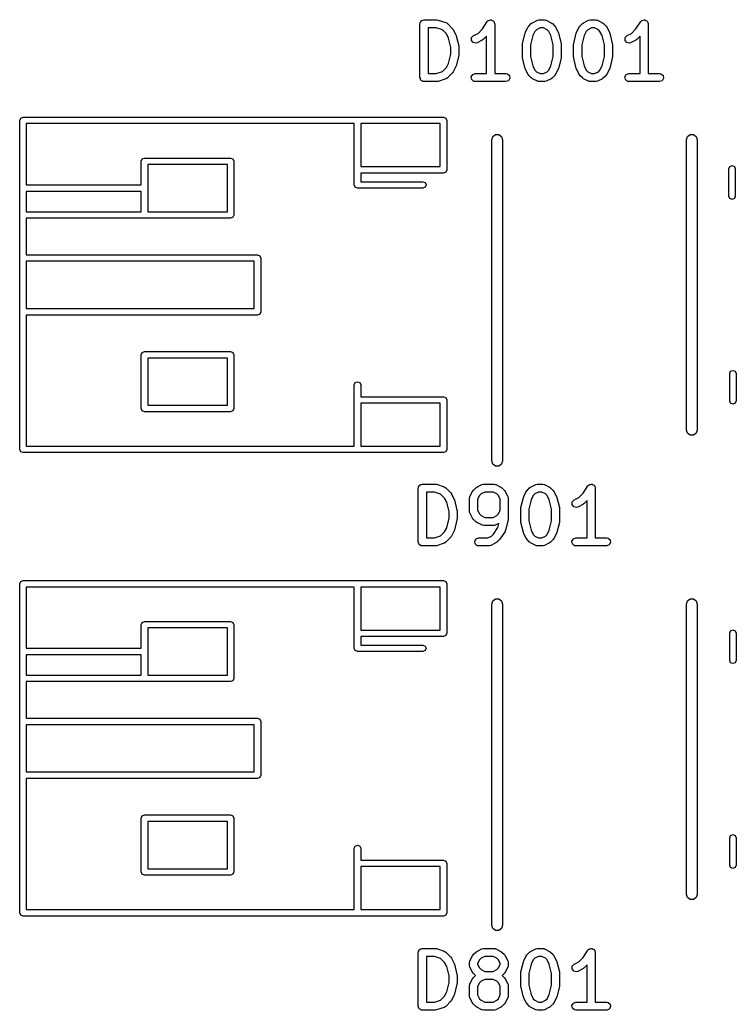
# Model space of a CAD drawing. Extents: x 106.7 to 191.3, y -141.1 to -57.8.
# Drawn here: x 107.06 to 120.39, y -122 to -103.58 of the extents above; entities that cross this region are included whole.
import ezdxf

# ---------------------------------------------------------------- set-up
doc = ezdxf.new("R2010")
doc.units = 0
doc.layers.add('BLACK', color=7, linetype='CONTINUOUS')

msp = doc.modelspace()

# ---------------------------------------------------------------- linework, layer by layer
at = {"layer": 'BLACK', "linetype": 'CONTINUOUS'}
for p, q in [((114.506, -103.653), (114.508, -103.643)), ((114.506, -104.653), (114.506, -103.653)), ((114.508, -103.64), (114.509, -103.637)), ((114.508, -103.643), (114.508, -103.64)), ((114.509, -103.637), (114.511, -103.628)), ((114.511, -103.628), (114.523, -103.613)), ((114.523, -103.613), (114.533, -103.596)), ((114.533, -103.596), (114.54, -103.593)), ((114.54, -103.593), (114.544, -103.588)), ((114.544, -103.588), (114.563, -103.585)), ((114.563, -103.585), (114.581, -103.578)), ((114.581, -103.578), (114.82, -103.578)), ((114.82, -103.578), (114.842, -103.582)), ((114.842, -103.582), (114.843, -103.582)), ((114.843, -103.582), (114.986, -103.63)), ((114.986, -103.63), (115.009, -103.642)), ((115.009, -103.642), (115.011, -103.646)), ((115.011, -103.646), (115.015, -103.648)), ((115.015, -103.648), (115.111, -103.743)), ((115.666, -103.748), (115.757, -103.612)), ((115.757, -103.612), (115.775, -103.593)), ((115.775, -103.593), (115.779, -103.592)), ((115.779, -103.592), (115.782, -103.588)), ((115.782, -103.588), (115.803, -103.584)), ((115.803, -103.584), (115.824, -103.578)), ((115.824, -103.578), (115.828, -103.58)), ((115.828, -103.58), (115.833, -103.579)), ((115.833, -103.579), (115.851, -103.59)), ((115.851, -103.59), (115.871, -103.599)), ((115.871, -103.599), (115.873, -103.603)), ((115.873, -103.603), (115.877, -103.605)), ((115.877, -103.605), (115.884, -103.625)), ((115.884, -103.625), (115.894, -103.645)), ((115.894, -103.645), (115.893, -103.649)), ((115.893, -103.649), (115.895, -103.653)), ((115.895, -103.653), (115.895, -104.578)), ((116.467, -103.81), (116.514, -103.715)), ((116.514, -103.715), (116.528, -103.697)), ((116.528, -103.695), (116.576, -103.648)), ((116.528, -103.697), (116.528, -103.695)), ((116.576, -103.648), (116.594, -103.635)), ((116.594, -103.635), (116.596, -103.634)), ((116.596, -103.634), (116.691, -103.586)), ((116.691, -103.586), (116.716, -103.579)), ((116.716, -103.579), (116.72, -103.58)), ((116.72, -103.58), (116.724, -103.578)), ((116.724, -103.578), (116.82, -103.578)), ((116.82, -103.578), (116.845, -103.583)), ((116.845, -103.583), (116.849, -103.586)), ((116.849, -103.586), (116.853, -103.586)), ((116.853, -103.586), (116.948, -103.634)), ((116.948, -103.634), (116.966, -103.647)), ((116.966, -103.647), (116.968, -103.648)), ((116.968, -103.648), (117.015, -103.695)), ((117.015, -103.695), (117.028, -103.714)), ((117.028, -103.714), (117.029, -103.715)), ((117.029, -103.715), (117.077, -103.81)), ((117.419, -103.81), (117.467, -103.715)), ((117.467, -103.715), (117.48, -103.697)), ((117.48, -103.697), (117.481, -103.695)), ((117.481, -103.695), (117.528, -103.648)), ((117.528, -103.648), (117.547, -103.635)), ((117.547, -103.635), (117.548, -103.634)), ((117.548, -103.634), (117.643, -103.586)), ((117.643, -103.586), (117.668, -103.579)), ((117.668, -103.579), (117.672, -103.58)), ((117.672, -103.58), (117.677, -103.578)), ((117.677, -103.578), (117.772, -103.578)), ((117.772, -103.578), (117.798, -103.583)), ((117.798, -103.583), (117.801, -103.586)), ((117.801, -103.586), (117.805, -103.586)), ((117.805, -103.586), (117.901, -103.634)), ((117.901, -103.634), (117.919, -103.647)), ((117.919, -103.647), (117.92, -103.648)), ((117.92, -103.648), (117.968, -103.695)), ((117.968, -103.695), (117.981, -103.714)), ((117.981, -103.714), (117.982, -103.715)), ((117.982, -103.715), (118.029, -103.81)), ((118.523, -103.748), (118.614, -103.612)), ((118.614, -103.612), (118.632, -103.593)), ((118.632, -103.593), (118.636, -103.592)), ((118.636, -103.592), (118.639, -103.588)), ((118.639, -103.588), (118.661, -103.584)), ((118.661, -103.584), (118.681, -103.578)), ((118.681, -103.578), (118.685, -103.58)), ((118.685, -103.58), (118.69, -103.579)), ((118.69, -103.579), (118.709, -103.59)), ((118.709, -103.59), (118.728, -103.599)), ((118.728, -103.599), (118.73, -103.603)), ((118.73, -103.603), (118.734, -103.605)), ((118.734, -103.605), (118.742, -103.625)), ((118.742, -103.625), (118.751, -103.645)), ((118.751, -103.645), (118.75, -103.649)), ((118.75, -103.649), (118.752, -103.653)), ((118.752, -103.653), (118.752, -104.578)), ((114.807, -103.728), (114.656, -103.728)), ((114.656, -103.728), (114.656, -104.578)), ((114.922, -103.766), (114.807, -103.728)), ((114.996, -103.841), (114.922, -103.766)), ((115.034, -103.917), (114.996, -103.841)), ((115.111, -103.743), (115.124, -103.761)), ((115.124, -103.761), (115.125, -103.763)), ((115.125, -103.763), (115.172, -103.858)), ((115.172, -103.858), (115.176, -103.87)), ((115.176, -103.87), (115.178, -103.873)), ((115.178, -103.873), (115.226, -104.064)), ((115.465, -103.909), (115.5, -103.872)), ((115.5, -103.872), (115.585, -103.83)), ((115.585, -103.83), (115.666, -103.748)), ((115.745, -103.882), (115.682, -103.944)), ((115.745, -104.578), (115.745, -103.882)), ((116.413, -104.016), (116.461, -103.826)), ((116.461, -103.826), (116.466, -103.814)), ((116.466, -103.814), (116.467, -103.81)), ((116.605, -103.87), (116.561, -104.043)), ((116.643, -103.793), (116.605, -103.87)), ((116.673, -103.762), (116.643, -103.793)), ((116.742, -103.728), (116.673, -103.762)), ((116.802, -103.728), (116.742, -103.728)), ((116.87, -103.762), (116.802, -103.728)), ((116.901, -103.793), (116.87, -103.762)), ((116.939, -103.87), (116.901, -103.793)), ((116.983, -104.043), (116.939, -103.87)), ((117.077, -103.81), (117.081, -103.823)), ((117.081, -103.823), (117.083, -103.826)), ((117.083, -103.826), (117.13, -104.016)), ((117.366, -104.016), (117.413, -103.826)), ((117.413, -103.826), (117.419, -103.814)), ((117.419, -103.814), (117.419, -103.81)), ((117.557, -103.87), (117.514, -104.043)), ((117.595, -103.793), (117.557, -103.87)), ((117.626, -103.762), (117.595, -103.793)), ((117.694, -103.728), (117.626, -103.762)), ((117.754, -103.728), (117.694, -103.728)), ((117.823, -103.762), (117.754, -103.728)), ((117.853, -103.793), (117.823, -103.762)), ((117.892, -103.87), (117.853, -103.793)), ((117.935, -104.043), (117.892, -103.87)), ((118.029, -103.81), (118.033, -103.823)), ((118.033, -103.823), (118.035, -103.826)), ((118.035, -103.826), (118.083, -104.016)), ((118.322, -103.909), (118.357, -103.872)), ((118.357, -103.872), (118.442, -103.83)), ((118.442, -103.83), (118.523, -103.748)), ((118.602, -103.882), (118.539, -103.944)), ((118.602, -104.578), (118.602, -103.882)), ((115.078, -104.091), (115.034, -103.917)), ((115.226, -104.064), (115.227, -104.079)), ((115.227, -104.079), (115.228, -104.082)), ((115.228, -104.082), (115.228, -104.225)), ((115.462, -103.96), (115.465, -103.909)), ((115.492, -104.002), (115.462, -103.96)), ((115.542, -104.013), (115.492, -104.002)), ((115.567, -104.006), (115.542, -104.013)), ((115.663, -103.958), (115.567, -104.006)), ((115.664, -103.957), (115.663, -103.958)), ((115.682, -103.944), (115.664, -103.957)), ((116.411, -104.034), (116.414, -104.019)), ((116.411, -104.272), (116.411, -104.034)), ((116.414, -104.019), (116.413, -104.016)), ((116.561, -104.043), (116.561, -104.263)), ((116.983, -104.263), (116.983, -104.043)), ((117.13, -104.016), (117.131, -104.031)), ((117.131, -104.031), (117.133, -104.034)), ((117.133, -104.034), (117.133, -104.272)), ((117.364, -104.034), (117.366, -104.019)), ((117.364, -104.272), (117.364, -104.034)), ((117.366, -104.019), (117.366, -104.016)), ((117.514, -104.043), (117.514, -104.263)), ((117.935, -104.263), (117.935, -104.043)), ((118.083, -104.016), (118.084, -104.031)), ((118.084, -104.031), (118.085, -104.034)), ((118.085, -104.034), (118.085, -104.272)), ((118.319, -103.96), (118.322, -103.909)), ((118.35, -104.002), (118.319, -103.96)), ((118.4, -104.013), (118.35, -104.002)), ((118.424, -104.006), (118.4, -104.013)), ((118.52, -103.958), (118.424, -104.006)), ((118.521, -103.957), (118.52, -103.958)), ((118.539, -103.944), (118.521, -103.957)), ((115.034, -104.389), (115.078, -104.215)), ((115.078, -104.215), (115.078, -104.091)), ((115.226, -104.243), (115.178, -104.433)), ((115.228, -104.225), (115.225, -104.239)), ((115.225, -104.239), (115.226, -104.243)), ((116.561, -104.263), (116.605, -104.437)), ((116.939, -104.437), (116.983, -104.263)), ((117.514, -104.263), (117.557, -104.437)), ((117.892, -104.437), (117.935, -104.263)), ((114.996, -104.466), (115.034, -104.389)), ((115.172, -104.449), (115.125, -104.544)), ((115.173, -104.445), (115.172, -104.449)), ((115.178, -104.433), (115.173, -104.445)), ((116.412, -104.276), (116.411, -104.272)), ((116.413, -104.29), (116.412, -104.276)), ((116.461, -104.481), (116.413, -104.29)), ((116.605, -104.437), (116.643, -104.514)), ((116.901, -104.514), (116.939, -104.437)), ((117.13, -104.29), (117.083, -104.481)), ((117.133, -104.272), (117.13, -104.287)), ((117.13, -104.287), (117.13, -104.29)), ((117.365, -104.276), (117.364, -104.272)), ((117.366, -104.29), (117.365, -104.276)), ((117.413, -104.481), (117.366, -104.29)), ((117.557, -104.437), (117.595, -104.514)), ((117.853, -104.514), (117.892, -104.437)), ((118.083, -104.29), (118.035, -104.481)), ((118.085, -104.272), (118.082, -104.287)), ((118.082, -104.287), (118.083, -104.29)), ((114.656, -104.578), (114.807, -104.578)), ((114.807, -104.578), (114.922, -104.54)), ((114.922, -104.54), (114.996, -104.466)), ((115.111, -104.563), (115.015, -104.659)), ((115.125, -104.544), (115.111, -104.562)), ((115.111, -104.562), (115.111, -104.563)), ((115.46, -104.64), (115.486, -104.596)), ((115.486, -104.596), (115.534, -104.578)), ((115.534, -104.578), (115.745, -104.578)), ((115.895, -104.578), (116.105, -104.578)), ((116.105, -104.578), (116.131, -104.583)), ((116.131, -104.583), (116.17, -104.616)), ((116.17, -104.616), (116.179, -104.666)), ((116.463, -104.484), (116.461, -104.481)), ((116.467, -104.496), (116.463, -104.484)), ((116.514, -104.592), (116.467, -104.496)), ((116.516, -104.593), (116.514, -104.592)), ((116.528, -104.611), (116.516, -104.593)), ((116.576, -104.659), (116.528, -104.611)), ((116.643, -104.514), (116.673, -104.544)), ((116.673, -104.544), (116.742, -104.578)), ((116.742, -104.578), (116.802, -104.578)), ((116.802, -104.578), (116.87, -104.544)), ((116.87, -104.544), (116.901, -104.514)), ((117.015, -104.611), (116.968, -104.659)), ((117.016, -104.61), (117.015, -104.611)), ((117.029, -104.592), (117.016, -104.61)), ((117.077, -104.496), (117.029, -104.592)), ((117.083, -104.481), (117.077, -104.493)), ((117.077, -104.493), (117.077, -104.496)), ((117.415, -104.484), (117.413, -104.481)), ((117.419, -104.496), (117.415, -104.484)), ((117.467, -104.592), (117.419, -104.496)), ((117.468, -104.593), (117.467, -104.592)), ((117.481, -104.611), (117.468, -104.593)), ((117.528, -104.659), (117.481, -104.611)), ((117.595, -104.514), (117.626, -104.544)), ((117.626, -104.544), (117.694, -104.578)), ((117.694, -104.578), (117.754, -104.578)), ((117.754, -104.578), (117.823, -104.544)), ((117.823, -104.544), (117.853, -104.514)), ((117.968, -104.611), (117.92, -104.659)), ((117.982, -104.592), (117.968, -104.61)), ((117.968, -104.61), (117.968, -104.611)), ((118.029, -104.496), (117.982, -104.592)), ((118.03, -104.493), (118.029, -104.496)), ((118.035, -104.481), (118.03, -104.493)), ((118.317, -104.64), (118.343, -104.596)), ((118.343, -104.596), (118.391, -104.578)), ((118.391, -104.578), (118.602, -104.578)), ((118.752, -104.578), (118.962, -104.578)), ((118.962, -104.578), (118.988, -104.583)), ((118.988, -104.583), (119.027, -104.616)), ((119.027, -104.616), (119.036, -104.666)), ((114.513, -104.672), (114.506, -104.653)), ((114.516, -104.691), (114.513, -104.672)), ((114.522, -104.695), (114.516, -104.691)), ((114.524, -104.701), (114.522, -104.695)), ((114.541, -104.711), (114.524, -104.701)), ((114.556, -104.724), (114.541, -104.711)), ((114.566, -104.725), (114.556, -104.724)), ((114.568, -104.727), (114.566, -104.725)), ((114.572, -104.727), (114.568, -104.727)), ((114.581, -104.728), (114.572, -104.727)), ((114.82, -104.728), (114.581, -104.728)), ((114.821, -104.728), (114.82, -104.728)), ((114.843, -104.724), (114.821, -104.728)), ((114.986, -104.677), (114.843, -104.724)), ((114.99, -104.674), (114.986, -104.677)), ((114.994, -104.674), (114.99, -104.674)), ((115.015, -104.659), (114.994, -104.674)), ((115.469, -104.691), (115.46, -104.64)), ((115.508, -104.724), (115.469, -104.691)), ((115.534, -104.728), (115.508, -104.724)), ((116.105, -104.728), (115.534, -104.728)), ((116.153, -104.711), (116.105, -104.728)), ((116.179, -104.666), (116.153, -104.711)), ((116.577, -104.659), (116.576, -104.659)), ((116.596, -104.673), (116.577, -104.659)), ((116.691, -104.72), (116.596, -104.673)), ((116.695, -104.721), (116.691, -104.72)), ((116.699, -104.724), (116.695, -104.721)), ((116.724, -104.728), (116.699, -104.724)), ((116.82, -104.728), (116.724, -104.728)), ((116.824, -104.727), (116.82, -104.728)), ((116.828, -104.728), (116.824, -104.727)), ((116.853, -104.72), (116.828, -104.728)), ((116.948, -104.673), (116.853, -104.72)), ((116.949, -104.671), (116.948, -104.673)), ((116.968, -104.659), (116.949, -104.671)), ((117.53, -104.659), (117.528, -104.659)), ((117.548, -104.673), (117.53, -104.659)), ((117.643, -104.72), (117.548, -104.673)), ((117.648, -104.721), (117.643, -104.72)), ((117.651, -104.724), (117.648, -104.721)), ((117.677, -104.728), (117.651, -104.724)), ((117.772, -104.728), (117.677, -104.728)), ((117.776, -104.727), (117.772, -104.728)), ((117.78, -104.728), (117.776, -104.727)), ((117.805, -104.72), (117.78, -104.728)), ((117.901, -104.673), (117.805, -104.72)), ((117.902, -104.671), (117.901, -104.673)), ((117.92, -104.659), (117.902, -104.671)), ((118.326, -104.691), (118.317, -104.64)), ((118.365, -104.724), (118.326, -104.691)), ((118.391, -104.728), (118.365, -104.724)), ((118.962, -104.728), (118.391, -104.728)), ((119.011, -104.711), (118.962, -104.728)), ((119.036, -104.666), (119.011, -104.711)), ((107.063, -105.449), (107.081, -105.406)), ((107.063, -111.569), (107.063, -105.449)), ((107.081, -105.406), (107.123, -105.389)), ((107.123, -105.389), (114.943, -105.389)), ((113.283, -105.509), (107.183, -105.509)), ((107.183, -105.509), (107.183, -106.649)), ((113.283, -106.369), (113.283, -105.509)), ((113.403, -105.509), (113.403, -106.309)), ((114.883, -105.509), (113.403, -105.509)), ((114.883, -106.309), (114.883, -105.509)), ((114.943, -105.389), (114.986, -105.406)), ((114.986, -105.406), (115.003, -105.449)), ((115.003, -105.449), (115.003, -106.369)), ((115.859, -105.75), (115.909, -105.713)), ((115.909, -105.713), (115.971, -105.713)), ((115.971, -105.713), (116.021, -105.75)), ((119.479, -105.75), (119.529, -105.713)), ((119.529, -105.713), (119.591, -105.713)), ((119.591, -105.713), (119.641, -105.75)), ((115.84, -105.809), (115.859, -105.75)), ((115.84, -111.784), (115.84, -105.809)), ((116.021, -105.75), (116.04, -105.809)), ((116.04, -105.809), (116.04, -111.784)), ((119.46, -105.809), (119.479, -105.75)), ((119.46, -111.209), (119.46, -105.809)), ((119.641, -105.75), (119.66, -105.809)), ((119.66, -105.809), (119.66, -111.209)), ((109.323, -106.209), (109.341, -106.166)), ((109.323, -106.649), (109.323, -106.209)), ((109.341, -106.166), (109.383, -106.149)), ((109.383, -106.149), (110.983, -106.149)), ((109.443, -106.269), (109.443, -107.149)), ((110.923, -106.269), (109.443, -106.269)), ((110.923, -107.149), (110.923, -106.269)), ((110.983, -106.149), (111.026, -106.166)), ((111.026, -106.166), (111.043, -106.209)), ((111.043, -106.209), (111.043, -107.209)), ((120.268, -106.306), (120.311, -106.289)), ((120.311, -106.289), (120.353, -106.306)), ((113.283, -106.649), (113.283, -106.369)), ((113.403, -106.309), (114.883, -106.309)), ((114.943, -106.429), (113.403, -106.429)), ((113.403, -106.429), (113.403, -106.589)), ((114.986, -106.411), (114.943, -106.429)), ((115.003, -106.369), (114.986, -106.411)), ((120.251, -106.349), (120.268, -106.306)), ((120.251, -106.858), (120.251, -106.349)), ((120.353, -106.306), (120.371, -106.349)), ((120.371, -106.349), (120.371, -106.858)), ((107.183, -106.649), (109.323, -106.649)), ((113.301, -106.691), (113.283, -106.649)), ((113.403, -106.589), (114.558, -106.589)), ((114.558, -106.589), (114.601, -106.606)), ((114.601, -106.606), (114.618, -106.649)), ((114.618, -106.649), (114.601, -106.691)), ((107.183, -106.769), (107.183, -107.149)), ((109.323, -106.769), (107.183, -106.769)), ((109.323, -107.149), (109.323, -106.769)), ((113.343, -106.709), (113.301, -106.691)), ((114.558, -106.709), (113.343, -106.709)), ((114.601, -106.691), (114.558, -106.709)), ((120.268, -106.901), (120.251, -106.858)), ((120.311, -106.918), (120.268, -106.901)), ((120.353, -106.901), (120.311, -106.918)), ((120.371, -106.858), (120.353, -106.901)), ((107.183, -107.149), (109.323, -107.149)), ((109.443, -107.149), (110.923, -107.149)), ((111.043, -107.209), (111.026, -107.251)), ((109.383, -107.269), (107.183, -107.269)), ((107.183, -107.269), (107.183, -107.949)), ((110.983, -107.269), (109.383, -107.269)), ((111.026, -107.251), (110.983, -107.269)), ((107.183, -107.949), (111.483, -107.949)), ((111.483, -107.949), (111.526, -107.966)), ((107.183, -108.069), (107.183, -108.949)), ((111.423, -108.069), (107.183, -108.069)), ((111.423, -108.949), (111.423, -108.069)), ((111.526, -107.966), (111.543, -108.009)), ((111.543, -108.009), (111.543, -109.009)), ((107.183, -108.949), (111.423, -108.949)), ((111.526, -109.051), (111.483, -109.069)), ((111.543, -109.009), (111.526, -109.051)), ((111.483, -109.069), (107.183, -109.069)), ((107.183, -109.069), (107.183, -111.509)), ((109.323, -109.809), (109.341, -109.766)), ((109.341, -109.766), (109.383, -109.749)), ((109.383, -109.749), (110.983, -109.749)), ((110.983, -109.749), (111.026, -109.766)), ((111.026, -109.766), (111.043, -109.809)), ((109.323, -110.809), (109.323, -109.809)), ((109.443, -109.869), (109.443, -110.749)), ((110.923, -109.869), (109.443, -109.869)), ((110.923, -110.749), (110.923, -109.869)), ((111.043, -109.809), (111.043, -110.809)), ((120.267, -110.159), (120.284, -110.116)), ((120.267, -110.668), (120.267, -110.159)), ((120.284, -110.116), (120.327, -110.099)), ((120.327, -110.099), (120.369, -110.116)), ((120.369, -110.116), (120.387, -110.159)), ((120.387, -110.159), (120.387, -110.668)), ((113.283, -110.369), (113.301, -110.326)), ((113.301, -110.326), (113.343, -110.309)), ((113.343, -110.309), (113.386, -110.326)), ((113.386, -110.326), (113.403, -110.369)), ((113.283, -110.649), (113.283, -110.369)), ((113.403, -110.369), (113.403, -110.589)), ((113.283, -111.509), (113.283, -110.649)), ((113.403, -110.589), (114.943, -110.589)), ((113.403, -110.709), (113.403, -111.509)), ((114.883, -110.709), (113.403, -110.709)), ((114.883, -111.509), (114.883, -110.709)), ((114.943, -110.589), (114.986, -110.606)), ((114.986, -110.606), (115.003, -110.649)), ((115.003, -110.649), (115.003, -111.569)), ((120.284, -110.711), (120.267, -110.668)), ((120.327, -110.728), (120.284, -110.711)), ((120.369, -110.711), (120.327, -110.728)), ((120.387, -110.668), (120.369, -110.711)), ((109.341, -110.851), (109.323, -110.809)), ((109.323, -110.809), (109.323, -110.809)), ((109.383, -110.869), (109.341, -110.851)), ((110.983, -110.869), (109.383, -110.869)), ((109.443, -110.749), (110.923, -110.749)), ((111.026, -110.851), (110.983, -110.869)), ((111.043, -110.809), (111.026, -110.851)), ((119.479, -111.267), (119.46, -111.209)), ((119.529, -111.304), (119.479, -111.267)), ((119.641, -111.267), (119.591, -111.304)), ((119.66, -111.209), (119.641, -111.267)), ((119.591, -111.304), (119.529, -111.304)), ((107.081, -111.611), (107.063, -111.569)), ((107.123, -111.629), (107.081, -111.611)), ((113.343, -111.629), (107.123, -111.629)), ((107.183, -111.509), (113.283, -111.509)), ((114.943, -111.629), (113.343, -111.629)), ((113.403, -111.509), (114.883, -111.509)), ((114.986, -111.611), (114.943, -111.629)), ((115.003, -111.569), (114.986, -111.611)), ((115.859, -111.842), (115.84, -111.784)), ((116.04, -111.784), (116.021, -111.842)), ((115.909, -111.879), (115.859, -111.842)), ((115.971, -111.879), (115.909, -111.879)), ((116.021, -111.842), (115.971, -111.879)), ((114.475, -112.289), (114.476, -112.279)), ((114.475, -113.289), (114.475, -112.289)), ((114.476, -112.276), (114.477, -112.273)), ((114.476, -112.279), (114.476, -112.276)), ((114.477, -112.273), (114.479, -112.264)), ((114.479, -112.264), (114.492, -112.249)), ((114.492, -112.249), (114.501, -112.232)), ((114.501, -112.232), (114.508, -112.229)), ((114.508, -112.229), (114.512, -112.224)), ((114.512, -112.224), (114.531, -112.221)), ((114.531, -112.221), (114.55, -112.214)), ((114.55, -112.214), (114.788, -112.214)), ((114.776, -112.364), (114.625, -112.364)), ((114.625, -112.364), (114.625, -113.214)), ((114.89, -112.402), (114.776, -112.364)), ((114.788, -112.214), (114.81, -112.218)), ((114.81, -112.218), (114.811, -112.218)), ((114.811, -112.218), (114.954, -112.266)), ((114.954, -112.266), (114.977, -112.278)), ((114.977, -112.278), (114.98, -112.282)), ((114.98, -112.282), (114.984, -112.284)), ((114.984, -112.284), (115.079, -112.379)), ((115.435, -112.446), (115.483, -112.351)), ((115.483, -112.351), (115.496, -112.333)), ((115.496, -112.333), (115.497, -112.331)), ((115.497, -112.331), (115.544, -112.284)), ((115.544, -112.284), (115.563, -112.271)), ((115.563, -112.271), (115.564, -112.27)), ((115.564, -112.27), (115.659, -112.222)), ((115.71, -112.364), (115.642, -112.398)), ((115.659, -112.222), (115.684, -112.215)), ((115.684, -112.215), (115.688, -112.216)), ((115.688, -112.216), (115.692, -112.214)), ((115.692, -112.214), (115.883, -112.214)), ((115.865, -112.364), (115.71, -112.364)), ((115.934, -112.398), (115.865, -112.364)), ((115.883, -112.214), (115.909, -112.219)), ((115.909, -112.219), (115.912, -112.222)), ((115.912, -112.222), (115.916, -112.222)), ((115.916, -112.222), (116.012, -112.27)), ((116.012, -112.27), (116.03, -112.283)), ((116.03, -112.283), (116.031, -112.284)), ((116.031, -112.284), (116.079, -112.331)), ((116.079, -112.331), (116.092, -112.35)), ((116.092, -112.35), (116.093, -112.351)), ((116.093, -112.351), (116.141, -112.446)), ((116.435, -112.446), (116.483, -112.351)), ((116.483, -112.351), (116.496, -112.333)), ((116.496, -112.333), (116.497, -112.331)), ((116.497, -112.331), (116.544, -112.284)), ((116.544, -112.284), (116.563, -112.271)), ((116.563, -112.271), (116.564, -112.27)), ((116.564, -112.27), (116.659, -112.222)), ((116.71, -112.364), (116.642, -112.398)), ((116.659, -112.222), (116.684, -112.215)), ((116.684, -112.215), (116.688, -112.216)), ((116.688, -112.216), (116.692, -112.214)), ((116.692, -112.214), (116.788, -112.214)), ((116.77, -112.364), (116.71, -112.364)), ((116.839, -112.398), (116.77, -112.364)), ((116.788, -112.214), (116.813, -112.219)), ((116.813, -112.219), (116.817, -112.222)), ((116.817, -112.222), (116.821, -112.222)), ((116.821, -112.222), (116.916, -112.27)), ((116.916, -112.27), (116.935, -112.283)), ((116.935, -112.283), (116.936, -112.284)), ((116.936, -112.284), (116.984, -112.331)), ((116.984, -112.331), (116.996, -112.35)), ((116.996, -112.35), (116.998, -112.351)), ((116.998, -112.351), (117.045, -112.446)), ((117.539, -112.384), (117.63, -112.248)), ((117.63, -112.248), (117.648, -112.229)), ((117.648, -112.229), (117.652, -112.228)), ((117.652, -112.228), (117.655, -112.224)), ((117.655, -112.224), (117.676, -112.22)), ((117.676, -112.22), (117.697, -112.214)), ((117.697, -112.214), (117.701, -112.216)), ((117.701, -112.216), (117.706, -112.215)), ((117.706, -112.215), (117.724, -112.226)), ((117.724, -112.226), (117.744, -112.235)), ((117.744, -112.235), (117.746, -112.239)), ((117.746, -112.239), (117.75, -112.241)), ((117.75, -112.241), (117.757, -112.261)), ((117.757, -112.261), (117.767, -112.281)), ((117.767, -112.281), (117.766, -112.285)), ((117.766, -112.285), (117.767, -112.289)), ((117.767, -112.289), (117.767, -113.214)), ((114.964, -112.477), (114.89, -112.402)), ((115.003, -112.553), (114.964, -112.477)), ((115.046, -112.727), (115.003, -112.553)), ((115.079, -112.379), (115.092, -112.397)), ((115.092, -112.397), (115.093, -112.399)), ((115.093, -112.399), (115.141, -112.494)), ((115.141, -112.494), (115.144, -112.506)), ((115.144, -112.506), (115.146, -112.509)), ((115.146, -112.509), (115.194, -112.7)), ((115.427, -112.48), (115.432, -112.454)), ((115.427, -112.718), (115.427, -112.48)), ((115.432, -112.454), (115.434, -112.451)), ((115.434, -112.451), (115.435, -112.446)), ((115.611, -112.429), (115.577, -112.497)), ((115.577, -112.497), (115.577, -112.7)), ((115.642, -112.398), (115.611, -112.429)), ((115.964, -112.429), (115.934, -112.398)), ((115.998, -112.497), (115.964, -112.429)), ((115.998, -112.7), (115.998, -112.497)), ((116.141, -112.446), (116.148, -112.471)), ((116.148, -112.471), (116.147, -112.475)), ((116.147, -112.475), (116.148, -112.48)), ((116.148, -112.48), (116.148, -112.861)), ((116.382, -112.652), (116.429, -112.462)), ((116.429, -112.462), (116.435, -112.45)), ((116.435, -112.45), (116.435, -112.446)), ((116.573, -112.506), (116.529, -112.679)), ((116.611, -112.429), (116.573, -112.506)), ((116.642, -112.398), (116.611, -112.429)), ((116.869, -112.429), (116.839, -112.398)), ((116.907, -112.506), (116.869, -112.429)), ((116.951, -112.679), (116.907, -112.506)), ((117.045, -112.446), (117.049, -112.459)), ((117.049, -112.459), (117.051, -112.462)), ((117.051, -112.462), (117.099, -112.652)), ((117.335, -112.596), (117.338, -112.545)), ((117.338, -112.545), (117.373, -112.508)), ((117.373, -112.508), (117.458, -112.466)), ((117.458, -112.466), (117.539, -112.384)), ((117.617, -112.518), (117.555, -112.58)), ((117.617, -113.214), (117.617, -112.518)), ((115.046, -112.851), (115.046, -112.727)), ((115.194, -112.7), (115.195, -112.715)), ((115.195, -112.715), (115.196, -112.718)), ((115.196, -112.718), (115.196, -112.861)), ((115.429, -112.722), (115.427, -112.718)), ((115.427, -112.726), (115.429, -112.722)), ((115.435, -112.751), (115.427, -112.726)), ((115.577, -112.7), (115.611, -112.769)), ((115.964, -112.769), (115.998, -112.7)), ((116.379, -112.67), (116.382, -112.655)), ((116.379, -112.908), (116.379, -112.67)), ((116.382, -112.655), (116.382, -112.652)), ((116.529, -112.679), (116.529, -112.899)), ((116.951, -112.899), (116.951, -112.679)), ((117.099, -112.652), (117.1, -112.667)), ((117.1, -112.667), (117.101, -112.67)), ((117.101, -112.67), (117.101, -112.908)), ((117.365, -112.638), (117.335, -112.596)), ((117.415, -112.649), (117.365, -112.638)), ((117.44, -112.642), (117.415, -112.649)), ((117.536, -112.594), (117.44, -112.642)), ((117.537, -112.593), (117.536, -112.594)), ((117.555, -112.58), (117.537, -112.593)), ((115.003, -113.025), (115.046, -112.851)), ((115.194, -112.879), (115.146, -113.069)), ((115.196, -112.861), (115.193, -112.875)), ((115.193, -112.875), (115.194, -112.879)), ((115.483, -112.847), (115.435, -112.751)), ((115.484, -112.848), (115.483, -112.847)), ((115.497, -112.866), (115.484, -112.848)), ((115.544, -112.914), (115.497, -112.866)), ((115.546, -112.914), (115.544, -112.914)), ((115.564, -112.928), (115.546, -112.914)), ((115.611, -112.769), (115.642, -112.799)), ((115.642, -112.799), (115.71, -112.833)), ((115.71, -112.833), (115.865, -112.833)), ((115.865, -112.833), (115.934, -112.799)), ((115.934, -112.799), (115.964, -112.769)), ((116.146, -112.879), (116.099, -113.069)), ((116.148, -112.861), (116.146, -112.875)), ((116.146, -112.875), (116.146, -112.879)), ((116.381, -112.912), (116.379, -112.908)), ((116.382, -112.926), (116.381, -112.912)), ((116.429, -113.117), (116.382, -112.926)), ((116.529, -112.899), (116.573, -113.073)), ((116.907, -113.073), (116.951, -112.899)), ((117.099, -112.926), (117.051, -113.117)), ((117.101, -112.908), (117.098, -112.923)), ((117.098, -112.923), (117.099, -112.926)), ((114.89, -113.176), (114.964, -113.102)), ((114.964, -113.102), (115.003, -113.025)), ((115.141, -113.085), (115.093, -113.18)), ((115.146, -113.069), (115.141, -113.081)), ((115.141, -113.081), (115.141, -113.085)), ((115.659, -112.975), (115.564, -112.928)), ((115.663, -112.976), (115.659, -112.975)), ((115.667, -112.979), (115.663, -112.976)), ((115.692, -112.983), (115.667, -112.979)), ((115.883, -112.983), (115.692, -112.983)), ((115.872, -113.146), (115.956, -113.02)), ((115.887, -112.982), (115.883, -112.983)), ((115.892, -112.983), (115.887, -112.982)), ((115.916, -112.975), (115.892, -112.983)), ((115.975, -112.946), (115.916, -112.975)), ((115.956, -113.02), (115.975, -112.946)), ((116.088, -113.093), (115.993, -113.236)), ((116.099, -113.069), (116.088, -113.092)), ((116.088, -113.092), (116.088, -113.093)), ((116.573, -113.073), (116.611, -113.15)), ((116.869, -113.15), (116.907, -113.073)), ((114.481, -113.308), (114.475, -113.289)), ((114.625, -113.214), (114.776, -113.214)), ((114.776, -113.214), (114.89, -113.176)), ((114.984, -113.295), (114.962, -113.31)), ((115.079, -113.199), (114.984, -113.295)), ((115.08, -113.198), (115.079, -113.199)), ((115.093, -113.18), (115.08, -113.198)), ((115.523, -113.276), (115.549, -113.232)), ((115.532, -113.327), (115.523, -113.276)), ((115.549, -113.232), (115.597, -113.214)), ((115.597, -113.214), (115.77, -113.214)), ((115.77, -113.214), (115.839, -113.18)), ((115.839, -113.18), (115.872, -113.146)), ((115.936, -113.295), (115.918, -113.307)), ((115.984, -113.247), (115.936, -113.295)), ((115.985, -113.244), (115.984, -113.247)), ((115.993, -113.236), (115.985, -113.244)), ((116.431, -113.12), (116.429, -113.117)), ((116.435, -113.132), (116.431, -113.12)), ((116.483, -113.228), (116.435, -113.132)), ((116.484, -113.229), (116.483, -113.228)), ((116.497, -113.247), (116.484, -113.229)), ((116.544, -113.295), (116.497, -113.247)), ((116.546, -113.295), (116.544, -113.295)), ((116.564, -113.309), (116.546, -113.295)), ((116.611, -113.15), (116.642, -113.18)), ((116.642, -113.18), (116.71, -113.214)), ((116.71, -113.214), (116.77, -113.214)), ((116.77, -113.214), (116.839, -113.18)), ((116.839, -113.18), (116.869, -113.15)), ((116.936, -113.295), (116.918, -113.307)), ((116.984, -113.247), (116.936, -113.295)), ((116.998, -113.228), (116.984, -113.246)), ((116.984, -113.246), (116.984, -113.247)), ((117.045, -113.132), (116.998, -113.228)), ((117.046, -113.129), (117.045, -113.132)), ((117.051, -113.117), (117.046, -113.129)), ((117.333, -113.276), (117.359, -113.232)), ((117.342, -113.327), (117.333, -113.276)), ((117.359, -113.232), (117.407, -113.214)), ((117.407, -113.214), (117.617, -113.214)), ((117.767, -113.214), (117.978, -113.214)), ((117.978, -113.214), (118.004, -113.219)), ((118.004, -113.219), (118.043, -113.252)), ((118.043, -113.252), (118.052, -113.302)), ((114.485, -113.327), (114.481, -113.308)), ((114.49, -113.331), (114.485, -113.327)), ((114.492, -113.337), (114.49, -113.331)), ((114.509, -113.347), (114.492, -113.337)), ((114.524, -113.36), (114.509, -113.347)), ((114.534, -113.361), (114.524, -113.36)), ((114.537, -113.363), (114.534, -113.361)), ((114.54, -113.363), (114.537, -113.363)), ((114.55, -113.364), (114.54, -113.363)), ((114.788, -113.364), (114.55, -113.364)), ((114.789, -113.364), (114.788, -113.364)), ((114.811, -113.36), (114.789, -113.364)), ((114.954, -113.313), (114.811, -113.36)), ((114.958, -113.31), (114.954, -113.313)), ((114.962, -113.31), (114.958, -113.31)), ((115.572, -113.36), (115.532, -113.327)), ((115.597, -113.364), (115.572, -113.36)), ((115.788, -113.364), (115.597, -113.364)), ((115.792, -113.363), (115.788, -113.364)), ((115.796, -113.364), (115.792, -113.363)), ((115.821, -113.356), (115.796, -113.364)), ((115.916, -113.309), (115.821, -113.356)), ((115.918, -113.307), (115.916, -113.309)), ((116.659, -113.356), (116.564, -113.309)), ((116.663, -113.357), (116.659, -113.356)), ((116.667, -113.36), (116.663, -113.357)), ((116.692, -113.364), (116.667, -113.36)), ((116.788, -113.364), (116.692, -113.364)), ((116.792, -113.363), (116.788, -113.364)), ((116.796, -113.364), (116.792, -113.363)), ((116.821, -113.356), (116.796, -113.364)), ((116.916, -113.309), (116.821, -113.356)), ((116.918, -113.307), (116.916, -113.309)), ((117.381, -113.36), (117.342, -113.327)), ((117.407, -113.364), (117.381, -113.36)), ((117.978, -113.364), (117.407, -113.364)), ((118.026, -113.347), (117.978, -113.364)), ((118.052, -113.302), (118.026, -113.347)), ((107.063, -114.069), (107.081, -114.026)), ((107.081, -114.026), (107.123, -114.009)), ((107.123, -114.009), (114.943, -114.009)), ((114.943, -114.009), (114.986, -114.026)), ((114.986, -114.026), (115.003, -114.069)), ((107.063, -120.189), (107.063, -114.069)), ((113.283, -114.129), (107.183, -114.129)), ((107.183, -114.129), (107.183, -115.269)), ((113.283, -114.989), (113.283, -114.129)), ((113.403, -114.129), (113.403, -114.929)), ((114.883, -114.129), (113.403, -114.129)), ((114.883, -114.929), (114.883, -114.129)), ((115.003, -114.069), (115.003, -114.989)), ((115.84, -114.445), (115.859, -114.386)), ((115.859, -114.386), (115.909, -114.349)), ((115.909, -114.349), (115.971, -114.349)), ((115.971, -114.349), (116.021, -114.386)), ((116.021, -114.386), (116.04, -114.445)), ((119.46, -114.445), (119.479, -114.386)), ((119.479, -114.386), (119.529, -114.349)), ((119.529, -114.349), (119.591, -114.349)), ((119.591, -114.349), (119.641, -114.386)), ((119.641, -114.386), (119.66, -114.445)), ((115.84, -120.42), (115.84, -114.445)), ((116.04, -114.445), (116.04, -120.42)), ((119.46, -119.845), (119.46, -114.445)), ((119.66, -114.445), (119.66, -119.845)), ((109.341, -114.786), (109.383, -114.769)), ((109.383, -114.769), (110.983, -114.769)), ((110.983, -114.769), (111.026, -114.786)), ((109.323, -114.829), (109.341, -114.786)), ((109.323, -115.269), (109.323, -114.829)), ((109.443, -114.889), (109.443, -115.769)), ((110.923, -114.889), (109.443, -114.889)), ((110.923, -115.769), (110.923, -114.889)), ((111.026, -114.786), (111.043, -114.829)), ((111.043, -114.829), (111.043, -115.829)), ((113.403, -114.929), (114.883, -114.929)), ((120.267, -114.985), (120.284, -114.942)), ((120.284, -114.942), (120.327, -114.925)), ((120.327, -114.925), (120.369, -114.942)), ((120.369, -114.942), (120.387, -114.985)), ((113.283, -115.269), (113.283, -114.989)), ((114.943, -115.049), (113.403, -115.049)), ((113.403, -115.049), (113.403, -115.209)), ((114.986, -115.031), (114.943, -115.049)), ((115.003, -114.989), (114.986, -115.031)), ((120.267, -115.494), (120.267, -114.985)), ((120.387, -114.985), (120.387, -115.494)), ((107.183, -115.269), (109.323, -115.269)), ((113.301, -115.311), (113.283, -115.269)), ((113.343, -115.329), (113.301, -115.311)), ((113.403, -115.209), (114.558, -115.209)), ((114.558, -115.209), (114.601, -115.226)), ((114.601, -115.311), (114.558, -115.329)), ((114.601, -115.226), (114.618, -115.269)), ((114.618, -115.269), (114.601, -115.311)), ((107.183, -115.389), (107.183, -115.769)), ((109.323, -115.389), (107.183, -115.389)), ((109.323, -115.769), (109.323, -115.389)), ((114.558, -115.329), (113.343, -115.329)), ((120.284, -115.537), (120.267, -115.494)), ((120.387, -115.494), (120.369, -115.537)), ((120.327, -115.554), (120.284, -115.537)), ((120.369, -115.537), (120.327, -115.554)), ((107.183, -115.769), (109.323, -115.769)), ((109.443, -115.769), (110.923, -115.769)), ((111.026, -115.871), (110.983, -115.889)), ((111.043, -115.829), (111.026, -115.871)), ((109.383, -115.889), (107.183, -115.889)), ((107.183, -115.889), (107.183, -116.569)), ((110.983, -115.889), (109.383, -115.889)), ((107.183, -116.569), (111.483, -116.569)), ((111.483, -116.569), (111.526, -116.586)), ((111.526, -116.586), (111.543, -116.629)), ((107.183, -116.689), (107.183, -117.569)), ((111.423, -116.689), (107.183, -116.689)), ((111.423, -117.569), (111.423, -116.689)), ((111.543, -116.629), (111.543, -117.629)), ((107.183, -117.569), (111.423, -117.569)), ((111.483, -117.689), (107.183, -117.689)), ((107.183, -117.689), (107.183, -120.129)), ((111.526, -117.671), (111.483, -117.689)), ((111.543, -117.629), (111.526, -117.671)), ((109.323, -118.429), (109.341, -118.386)), ((109.323, -119.429), (109.323, -118.429)), ((109.341, -118.386), (109.383, -118.369)), ((109.383, -118.369), (110.983, -118.369)), ((110.983, -118.369), (111.026, -118.386)), ((111.026, -118.386), (111.043, -118.429)), ((111.043, -118.429), (111.043, -119.429)), ((109.443, -118.489), (109.443, -119.369)), ((110.923, -118.489), (109.443, -118.489)), ((110.923, -119.369), (110.923, -118.489)), ((120.267, -118.795), (120.284, -118.752)), ((120.267, -119.304), (120.267, -118.795)), ((120.284, -118.752), (120.327, -118.735)), ((120.327, -118.735), (120.369, -118.752)), ((120.369, -118.752), (120.387, -118.795)), ((120.387, -118.795), (120.387, -119.304)), ((113.283, -118.989), (113.301, -118.946)), ((113.283, -119.269), (113.283, -118.989)), ((113.301, -118.946), (113.343, -118.929)), ((113.343, -118.929), (113.386, -118.946)), ((113.386, -118.946), (113.403, -118.989)), ((113.403, -118.989), (113.403, -119.209)), ((109.443, -119.369), (110.923, -119.369)), ((113.283, -120.129), (113.283, -119.269)), ((113.403, -119.209), (114.943, -119.209)), ((113.403, -119.329), (113.403, -120.129)), ((114.883, -119.329), (113.403, -119.329)), ((114.883, -120.129), (114.883, -119.329)), ((114.943, -119.209), (114.986, -119.226)), ((114.986, -119.226), (115.003, -119.269)), ((115.003, -119.269), (115.003, -120.189)), ((120.284, -119.347), (120.267, -119.304)), ((120.327, -119.364), (120.284, -119.347)), ((120.369, -119.347), (120.327, -119.364)), ((120.387, -119.304), (120.369, -119.347)), ((109.341, -119.471), (109.323, -119.429)), ((109.323, -119.429), (109.323, -119.429)), ((109.383, -119.489), (109.341, -119.471)), ((110.983, -119.489), (109.383, -119.489)), ((111.026, -119.471), (110.983, -119.489)), ((111.043, -119.429), (111.026, -119.471)), ((119.479, -119.903), (119.46, -119.845)), ((119.529, -119.94), (119.479, -119.903)), ((119.641, -119.903), (119.591, -119.94)), ((119.66, -119.845), (119.641, -119.903)), ((119.591, -119.94), (119.529, -119.94)), ((107.081, -120.231), (107.063, -120.189)), ((107.063, -120.189), (107.063, -120.189)), ((107.123, -120.249), (107.081, -120.231)), ((113.343, -120.249), (107.123, -120.249)), ((107.183, -120.129), (113.283, -120.129)), ((114.943, -120.249), (113.343, -120.249)), ((113.403, -120.129), (114.883, -120.129)), ((114.986, -120.231), (114.943, -120.249)), ((115.003, -120.189), (114.986, -120.231)), ((115.859, -120.478), (115.84, -120.42)), ((115.909, -120.515), (115.859, -120.478)), ((116.021, -120.478), (115.971, -120.515)), ((116.04, -120.42), (116.021, -120.478)), ((115.971, -120.515), (115.909, -120.515)), ((114.475, -120.925), (114.476, -120.915)), ((114.475, -121.925), (114.475, -120.925)), ((114.476, -120.912), (114.477, -120.909)), ((114.476, -120.915), (114.476, -120.912)), ((114.477, -120.909), (114.479, -120.9)), ((114.479, -120.9), (114.492, -120.885)), ((114.492, -120.885), (114.501, -120.868)), ((114.501, -120.868), (114.508, -120.865)), ((114.508, -120.865), (114.512, -120.86)), ((114.512, -120.86), (114.531, -120.857)), ((114.531, -120.857), (114.55, -120.85)), ((114.55, -120.85), (114.788, -120.85)), ((114.776, -121), (114.625, -121)), ((114.625, -121), (114.625, -121.85)), ((114.89, -121.038), (114.776, -121)), ((114.788, -120.85), (114.81, -120.854)), ((114.81, -120.854), (114.811, -120.854)), ((114.811, -120.854), (114.954, -120.902)), ((114.954, -120.902), (114.977, -120.914)), ((114.977, -120.914), (114.98, -120.918)), ((114.98, -120.918), (114.984, -120.92)), ((114.984, -120.92), (115.079, -121.015)), ((115.079, -121.015), (115.092, -121.033)), ((115.435, -121.082), (115.483, -120.987)), ((115.483, -120.987), (115.496, -120.969)), ((115.496, -120.969), (115.497, -120.967)), ((115.497, -120.967), (115.544, -120.92)), ((115.544, -120.92), (115.563, -120.907)), ((115.563, -120.907), (115.564, -120.906)), ((115.564, -120.906), (115.659, -120.858)), ((115.71, -121), (115.642, -121.034)), ((115.659, -120.858), (115.684, -120.851)), ((115.684, -120.851), (115.688, -120.852)), ((115.688, -120.852), (115.692, -120.85)), ((115.692, -120.85), (115.883, -120.85)), ((115.865, -121), (115.71, -121)), ((115.934, -121.034), (115.865, -121)), ((115.883, -120.85), (115.909, -120.855)), ((115.909, -120.855), (115.912, -120.858)), ((115.912, -120.858), (115.916, -120.858)), ((115.916, -120.858), (116.012, -120.906)), ((116.012, -120.906), (116.03, -120.919)), ((116.03, -120.919), (116.031, -120.92)), ((116.031, -120.92), (116.079, -120.967)), ((116.079, -120.967), (116.092, -120.986)), ((116.092, -120.986), (116.093, -120.987)), ((116.093, -120.987), (116.141, -121.082)), ((116.435, -121.082), (116.483, -120.987)), ((116.483, -120.987), (116.496, -120.969)), ((116.496, -120.969), (116.497, -120.967)), ((116.497, -120.967), (116.544, -120.92)), ((116.544, -120.92), (116.563, -120.907)), ((116.563, -120.907), (116.564, -120.906)), ((116.564, -120.906), (116.659, -120.858)), ((116.71, -121), (116.642, -121.034)), ((116.659, -120.858), (116.684, -120.851)), ((116.684, -120.851), (116.688, -120.852)), ((116.688, -120.852), (116.692, -120.85)), ((116.692, -120.85), (116.788, -120.85)), ((116.77, -121), (116.71, -121)), ((116.839, -121.034), (116.77, -121)), ((116.788, -120.85), (116.813, -120.855)), ((116.813, -120.855), (116.817, -120.858)), ((116.817, -120.858), (116.821, -120.858)), ((116.821, -120.858), (116.916, -120.906)), ((116.916, -120.906), (116.935, -120.919)), ((116.935, -120.919), (116.936, -120.92)), ((116.936, -120.92), (116.984, -120.967)), ((116.984, -120.967), (116.996, -120.986)), ((116.996, -120.986), (116.998, -120.987)), ((116.998, -120.987), (117.045, -121.082)), ((117.458, -121.102), (117.539, -121.02)), ((117.539, -121.02), (117.63, -120.884)), ((117.63, -120.884), (117.648, -120.865)), ((117.648, -120.865), (117.652, -120.864)), ((117.652, -120.864), (117.655, -120.86)), ((117.655, -120.86), (117.676, -120.856)), ((117.676, -120.856), (117.697, -120.85)), ((117.697, -120.85), (117.701, -120.852)), ((117.701, -120.852), (117.706, -120.851)), ((117.706, -120.851), (117.724, -120.862)), ((117.724, -120.862), (117.744, -120.871)), ((117.744, -120.871), (117.746, -120.875)), ((117.746, -120.875), (117.75, -120.877)), ((117.75, -120.877), (117.757, -120.897)), ((117.757, -120.897), (117.767, -120.917)), ((117.767, -120.917), (117.766, -120.921)), ((117.766, -120.921), (117.767, -120.925)), ((117.767, -120.925), (117.767, -121.85)), ((114.964, -121.113), (114.89, -121.038)), ((115.003, -121.189), (114.964, -121.113)), ((115.046, -121.363), (115.003, -121.189)), ((115.092, -121.033), (115.093, -121.035)), ((115.093, -121.035), (115.141, -121.13)), ((115.141, -121.13), (115.144, -121.142)), ((115.144, -121.142), (115.146, -121.145)), ((115.146, -121.145), (115.194, -121.336)), ((115.427, -121.116), (115.432, -121.09)), ((115.427, -121.163), (115.427, -121.116)), ((115.429, -121.168), (115.427, -121.163)), ((115.427, -121.172), (115.429, -121.168)), ((115.435, -121.197), (115.427, -121.172)), ((115.432, -121.09), (115.434, -121.087)), ((115.434, -121.087), (115.435, -121.082)), ((115.483, -121.292), (115.435, -121.197)), ((115.611, -121.065), (115.577, -121.133)), ((115.577, -121.133), (115.577, -121.146)), ((115.577, -121.146), (115.611, -121.214)), ((115.642, -121.034), (115.611, -121.065)), ((115.611, -121.214), (115.642, -121.245)), ((115.964, -121.065), (115.934, -121.034)), ((115.934, -121.245), (115.964, -121.214)), ((115.998, -121.133), (115.964, -121.065)), ((115.964, -121.214), (115.998, -121.146)), ((115.998, -121.146), (115.998, -121.133)), ((116.141, -121.197), (116.093, -121.292)), ((116.141, -121.082), (116.148, -121.107)), ((116.144, -121.189), (116.141, -121.192)), ((116.141, -121.192), (116.141, -121.197)), ((116.148, -121.163), (116.144, -121.189)), ((116.148, -121.107), (116.147, -121.111)), ((116.147, -121.111), (116.148, -121.116)), ((116.148, -121.116), (116.148, -121.163)), ((116.382, -121.288), (116.429, -121.098)), ((116.429, -121.098), (116.435, -121.086)), ((116.435, -121.086), (116.435, -121.082)), ((116.573, -121.142), (116.529, -121.315)), ((116.611, -121.065), (116.573, -121.142)), ((116.642, -121.034), (116.611, -121.065)), ((116.869, -121.065), (116.839, -121.034)), ((116.907, -121.142), (116.869, -121.065)), ((116.951, -121.315), (116.907, -121.142)), ((117.045, -121.082), (117.049, -121.095)), ((117.049, -121.095), (117.051, -121.098)), ((117.051, -121.098), (117.099, -121.288)), ((117.335, -121.232), (117.338, -121.181)), ((117.338, -121.181), (117.373, -121.144)), ((117.373, -121.144), (117.458, -121.102)), ((117.555, -121.216), (117.537, -121.229)), ((117.617, -121.154), (117.555, -121.216)), ((117.617, -121.85), (117.617, -121.154)), ((115.046, -121.487), (115.046, -121.363)), ((115.194, -121.336), (115.195, -121.351)), ((115.195, -121.351), (115.196, -121.354)), ((115.196, -121.354), (115.196, -121.497)), ((115.484, -121.293), (115.483, -121.292)), ((115.483, -121.415), (115.496, -121.397)), ((115.497, -121.312), (115.484, -121.293)), ((115.496, -121.397), (115.497, -121.396)), ((115.539, -121.354), (115.497, -121.312)), ((115.497, -121.396), (115.539, -121.354)), ((115.642, -121.245), (115.71, -121.279)), ((115.71, -121.279), (115.865, -121.279)), ((115.865, -121.279), (115.934, -121.245)), ((116.079, -121.312), (116.037, -121.354)), ((116.037, -121.354), (116.079, -121.396)), ((116.08, -121.31), (116.079, -121.312)), ((116.079, -121.396), (116.092, -121.414)), ((116.093, -121.292), (116.08, -121.31)), ((116.379, -121.306), (116.382, -121.291)), ((116.379, -121.544), (116.379, -121.306)), ((116.382, -121.291), (116.382, -121.288)), ((116.529, -121.315), (116.529, -121.535)), ((116.951, -121.535), (116.951, -121.315)), ((117.099, -121.288), (117.1, -121.303)), ((117.1, -121.303), (117.101, -121.306)), ((117.101, -121.306), (117.101, -121.544)), ((117.365, -121.274), (117.335, -121.232)), ((117.415, -121.285), (117.365, -121.274)), ((117.44, -121.278), (117.415, -121.285)), ((117.536, -121.23), (117.44, -121.278)), ((117.537, -121.229), (117.536, -121.23)), ((115.003, -121.661), (115.046, -121.487)), ((115.194, -121.515), (115.146, -121.705)), ((115.196, -121.497), (115.193, -121.511)), ((115.193, -121.511), (115.194, -121.515)), ((115.427, -121.544), (115.432, -121.519)), ((115.427, -121.735), (115.427, -121.544)), ((115.432, -121.519), (115.434, -121.515)), ((115.434, -121.515), (115.435, -121.511)), ((115.435, -121.511), (115.483, -121.415)), ((115.611, -121.493), (115.577, -121.562)), ((115.577, -121.562), (115.577, -121.717)), ((115.642, -121.463), (115.611, -121.493)), ((115.71, -121.429), (115.642, -121.463)), ((115.865, -121.429), (115.71, -121.429)), ((115.934, -121.463), (115.865, -121.429)), ((115.964, -121.493), (115.934, -121.463)), ((115.998, -121.562), (115.964, -121.493)), ((115.998, -121.717), (115.998, -121.562)), ((116.092, -121.414), (116.093, -121.415)), ((116.093, -121.415), (116.141, -121.511)), ((116.141, -121.511), (116.148, -121.536)), ((116.148, -121.536), (116.147, -121.54)), ((116.147, -121.54), (116.148, -121.544)), ((116.148, -121.544), (116.148, -121.735)), ((116.381, -121.548), (116.379, -121.544)), ((116.382, -121.562), (116.381, -121.548)), ((116.429, -121.753), (116.382, -121.562)), ((116.529, -121.535), (116.573, -121.709)), ((116.907, -121.709), (116.951, -121.535)), ((117.099, -121.562), (117.051, -121.753)), ((117.101, -121.544), (117.098, -121.559)), ((117.098, -121.559), (117.099, -121.562)), ((114.89, -121.812), (114.964, -121.738)), ((114.964, -121.738), (115.003, -121.661)), ((115.141, -121.721), (115.093, -121.816)), ((115.146, -121.705), (115.141, -121.717)), ((115.141, -121.717), (115.141, -121.721)), ((115.429, -121.739), (115.427, -121.735)), ((115.427, -121.743), (115.429, -121.739)), ((115.435, -121.768), (115.427, -121.743)), ((115.483, -121.864), (115.435, -121.768)), ((115.577, -121.717), (115.611, -121.786)), ((115.964, -121.786), (115.998, -121.717)), ((116.141, -121.768), (116.093, -121.864)), ((116.144, -121.76), (116.141, -121.764)), ((116.141, -121.764), (116.141, -121.768)), ((116.148, -121.735), (116.144, -121.76)), ((116.431, -121.756), (116.429, -121.753)), ((116.435, -121.768), (116.431, -121.756)), ((116.483, -121.864), (116.435, -121.768)), ((116.573, -121.709), (116.611, -121.786)), ((116.869, -121.786), (116.907, -121.709)), ((117.045, -121.768), (116.998, -121.864)), ((117.046, -121.765), (117.045, -121.768)), ((117.051, -121.753), (117.046, -121.765)), ((114.481, -121.944), (114.475, -121.925)), ((114.485, -121.963), (114.481, -121.944)), ((114.625, -121.85), (114.776, -121.85)), ((114.776, -121.85), (114.89, -121.812)), ((114.954, -121.949), (114.811, -121.996)), ((114.958, -121.946), (114.954, -121.949)), ((114.962, -121.946), (114.958, -121.946)), ((114.984, -121.931), (114.962, -121.946)), ((115.079, -121.835), (114.984, -121.931)), ((115.08, -121.834), (115.079, -121.835)), ((115.093, -121.816), (115.08, -121.834)), ((115.484, -121.865), (115.483, -121.864)), ((115.497, -121.883), (115.484, -121.865)), ((115.544, -121.931), (115.497, -121.883)), ((115.546, -121.931), (115.544, -121.931)), ((115.564, -121.945), (115.546, -121.931)), ((115.659, -121.992), (115.564, -121.945)), ((115.611, -121.786), (115.642, -121.816)), ((115.642, -121.816), (115.71, -121.85)), ((115.71, -121.85), (115.865, -121.85)), ((115.865, -121.85), (115.934, -121.816)), ((116.012, -121.945), (115.916, -121.992)), ((115.934, -121.816), (115.964, -121.786)), ((116.013, -121.943), (116.012, -121.945)), ((116.031, -121.931), (116.013, -121.943)), ((116.079, -121.883), (116.031, -121.931)), ((116.08, -121.882), (116.079, -121.883)), ((116.093, -121.864), (116.08, -121.882)), ((116.484, -121.865), (116.483, -121.864)), ((116.497, -121.883), (116.484, -121.865)), ((116.544, -121.931), (116.497, -121.883)), ((116.546, -121.931), (116.544, -121.931)), ((116.564, -121.945), (116.546, -121.931)), ((116.659, -121.992), (116.564, -121.945)), ((116.611, -121.786), (116.642, -121.816)), ((116.642, -121.816), (116.71, -121.85)), ((116.71, -121.85), (116.77, -121.85)), ((116.77, -121.85), (116.839, -121.816)), ((116.916, -121.945), (116.821, -121.992)), ((116.839, -121.816), (116.869, -121.786)), ((116.918, -121.943), (116.916, -121.945)), ((116.936, -121.931), (116.918, -121.943)), ((116.984, -121.883), (116.936, -121.931)), ((116.998, -121.864), (116.984, -121.882)), ((116.984, -121.882), (116.984, -121.883)), ((117.333, -121.912), (117.359, -121.868)), ((117.342, -121.963), (117.333, -121.912)), ((117.359, -121.868), (117.407, -121.85)), ((117.407, -121.85), (117.617, -121.85)), ((117.767, -121.85), (117.978, -121.85)), ((117.978, -121.85), (118.004, -121.855)), ((118.004, -121.855), (118.043, -121.888)), ((118.052, -121.938), (118.026, -121.983)), ((118.043, -121.888), (118.052, -121.938)), ((114.49, -121.967), (114.485, -121.963)), ((114.492, -121.973), (114.49, -121.967)), ((114.509, -121.983), (114.492, -121.973)), ((114.524, -121.996), (114.509, -121.983)), ((114.534, -121.997), (114.524, -121.996)), ((114.537, -121.999), (114.534, -121.997)), ((114.54, -121.999), (114.537, -121.999)), ((114.55, -122), (114.54, -121.999)), ((114.788, -122), (114.55, -122)), ((114.789, -122), (114.788, -122)), ((114.811, -121.996), (114.789, -122)), ((115.663, -121.993), (115.659, -121.992)), ((115.667, -121.996), (115.663, -121.993)), ((115.692, -122), (115.667, -121.996)), ((115.883, -122), (115.692, -122)), ((115.887, -121.999), (115.883, -122)), ((115.892, -122), (115.887, -121.999)), ((115.916, -121.992), (115.892, -122)), ((116.663, -121.993), (116.659, -121.992)), ((116.667, -121.996), (116.663, -121.993)), ((116.692, -122), (116.667, -121.996)), ((116.788, -122), (116.692, -122)), ((116.792, -121.999), (116.788, -122)), ((116.796, -122), (116.792, -121.999)), ((116.821, -121.992), (116.796, -122)), ((117.381, -121.996), (117.342, -121.963)), ((117.407, -122), (117.381, -121.996)), ((117.978, -122), (117.407, -122)), ((118.026, -121.983), (117.978, -122))]:
    msp.add_line(p, q, dxfattribs=at)

doc.saveas('drawing.dxf')
